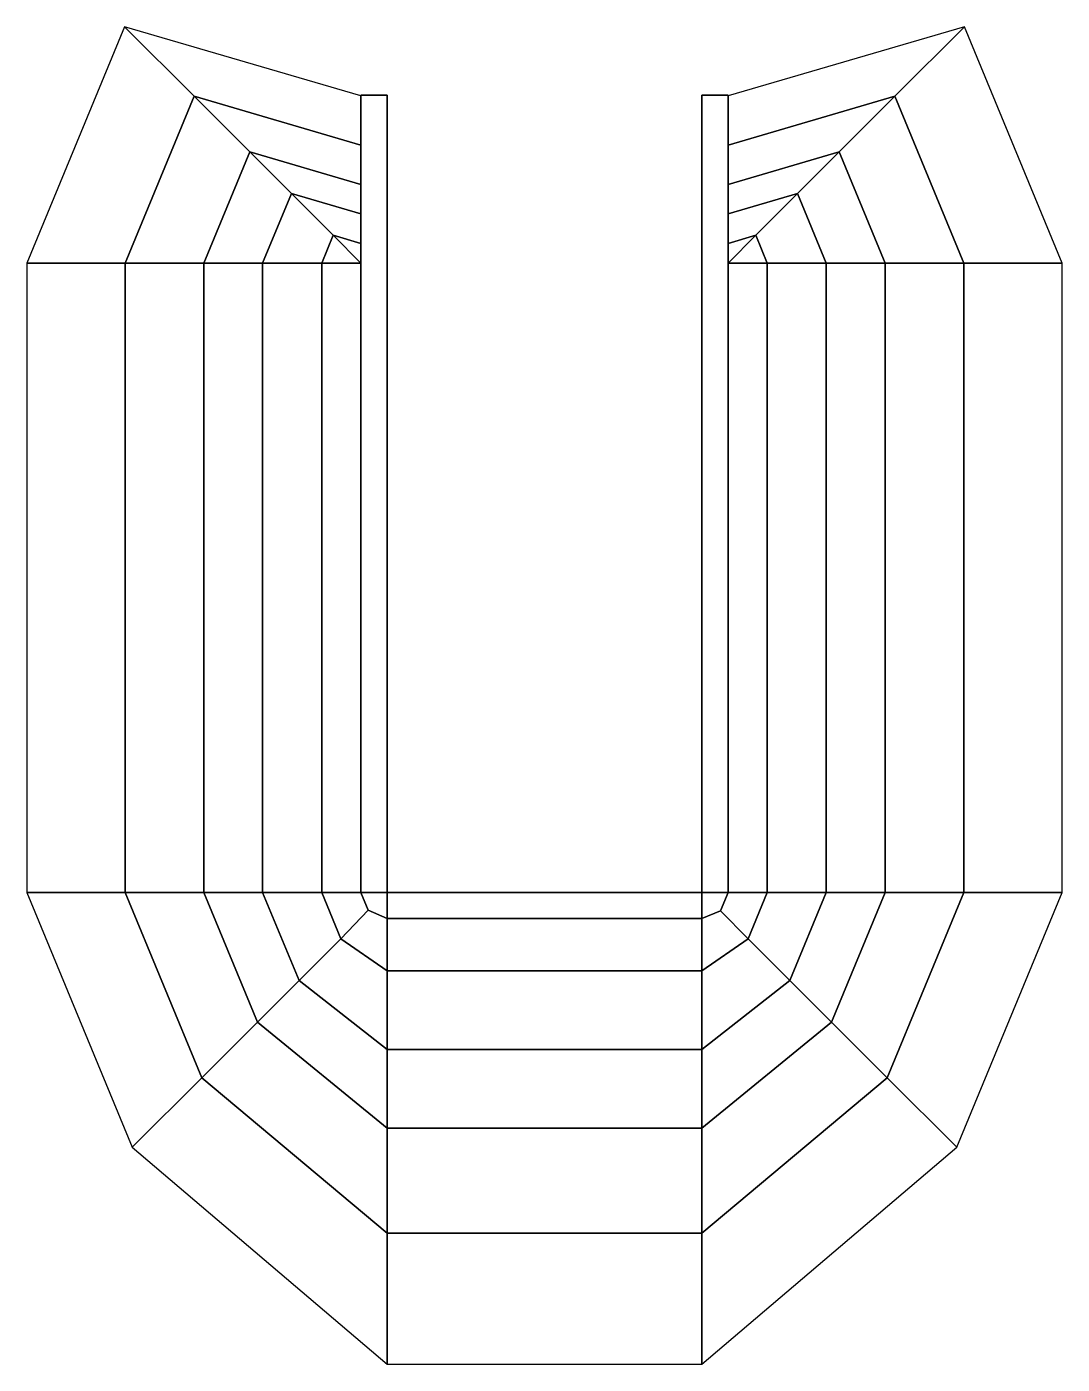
# Model space of a CAD drawing. Extents: x -4.9 to 4.9, y -7.5 to 5.3.
import ezdxf

# ---------------------------------------------------------------- set-up
doc = ezdxf.new("R2010")
doc.units = 0
doc.layers.get('0').update_dxf_attribs({"linetype": 'CONTINUOUS'})

msp = doc.modelspace()

# ---------------------------------------------------------------- linework, layer by layer
for points in [[(-4.938, 3), (-4, 3, 0.73), (-3.341, 4.591, 0.73), (-4.004, 5.254)], [(-4.004, 5.254), (-3.341, 4.591, 0.73), (-1.75, 4.125, 0.72), (-1.75, 4.594)], [(1.75, 4.594), (1.75, 4.125, 0.72), (3.341, 4.591, 0.73), (4.004, 5.254)], [(4.004, 5.254), (3.341, 4.591, 0.73), (4, 3, 0.73), (4.937, 3)], [(-1.5, 4.6, 1.75), (-1.75, 4.6, 1.75), (-1.75, -3, 1.75), (-1.5, -3, 1.75)], [(-1.5, 4.6, 1.75), (-1.5, 4.6), (-1.75, 4.6), (-1.75, 4.6, 1.75)], [(-1.75, 4.6, 1.75), (-1.75, 4.6), (-1.75, 4.594), (-1.75, 4.125, 0.72)], [(-1.75, 4.6, 1.75), (-1.75, 4.125, 0.72), (-1.75, 4.125, 0.72), (-1.75, 3.75, 1.41)], [(-1.75, 4.6, 1.75), (-1.75, 3.75, 1.41), (-1.75, 3.75, 1.41), (-1.75, 3.469, 1.75)], [(-1.5, -3, 1.75), (-1.5, -3), (-1.5, 4.6), (-1.5, 4.6, 1.75)], [(1.5, 4.6, 1.75), (1.5, 4.6), (1.5, -3), (1.5, -3, 1.75)], [(1.75, 4.6, 1.75), (1.5, 4.6, 1.75), (1.5, -3, 1.75), (1.75, -3, 1.75)], [(1.75, 4.6, 1.75), (1.75, 4.6), (1.5, 4.6), (1.5, 4.6, 1.75)], [(1.75, 4.125, 0.72), (1.75, 4.594), (1.75, 4.6), (1.75, 4.6, 1.75)], [(1.75, 3.75, 1.41), (1.75, 4.125, 0.72), (1.75, 4.6, 1.75), (1.75, 3.75, 1.41)], [(1.75, 3.469, 1.75), (1.75, 3.75, 1.41), (1.75, 4.6, 1.75), (1.75, 3.469, 1.75)], [(-4, 3, 0.73), (-3.25, 3, 1.562), (-2.811, 4.061, 1.562), (-3.341, 4.591, 0.73)], [(-3.341, 4.591, 0.73), (-2.811, 4.061, 1.562), (-1.75, 3.75, 1.41), (-1.75, 4.125, 0.72)], [(1.75, 4.125, 0.72), (1.75, 3.75, 1.41), (2.811, 4.061, 1.562), (3.341, 4.591, 0.73)], [(3.341, 4.591, 0.73), (2.811, 4.061, 1.562), (3.25, 3, 1.562), (4, 3, 0.73)], [(-3.25, 3, 1.562), (-2.688, 3, 1.938), (-2.413, 3.663, 1.938), (-2.811, 4.061, 1.562)], [(-2.811, 4.061, 1.562), (-2.413, 3.663, 1.938), (-1.75, 3.469, 1.75), (-1.75, 3.75, 1.41)], [(1.75, 3.75, 1.41), (1.75, 3.469, 1.75), (2.413, 3.663, 1.938), (2.811, 4.061, 1.562)], [(2.811, 4.061, 1.562), (2.413, 3.663, 1.938), (2.687, 3, 1.938), (3.25, 3, 1.563)], [(-2.688, 3, 1.938), (-2.125, 3, 1.938), (-2.015, 3.265, 1.938), (-2.413, 3.663, 1.938)], [(-2.413, 3.663, 1.938), (-2.015, 3.265, 1.938), (-1.75, 3.188, 1.75), (-1.75, 3.469, 1.75)], [(1.75, 3.469, 1.75), (1.75, 3.188, 1.75), (2.015, 3.265, 1.938), (2.413, 3.663, 1.938)], [(2.413, 3.663, 1.938), (2.015, 3.265, 1.938), (2.125, 3, 1.938), (2.687, 3, 1.938)], [(-2.125, 3, 1.938), (-1.75, 3, 1.75), (-1.75, 3, 1.75), (-2.015, 3.265, 1.938)], [(-2.015, 3.265, 1.938), (-1.75, 3, 1.75), (-1.75, 3, 1.75), (-1.75, 3.188, 1.75)], [(2.015, 3.265, 1.938), (1.75, 3, 1.75), (1.75, 3, 1.75), (2.125, 3, 1.938)], [(1.75, 3.188, 1.75), (1.75, 3, 1.75), (1.75, 3, 1.75), (2.015, 3.265, 1.938)], [(-4.938, -3), (-4, -3, 0.73), (-4, 3, 0.73), (-4.938, 3)], [(-4, -3, 0.73), (-3.25, -3, 1.562), (-3.25, 3, 1.562), (-4, 3, 0.73)], [(-3.25, -3, 1.562), (-2.688, -3, 1.938), (-2.688, 3, 1.938), (-3.25, 3, 1.562)], [(-2.688, -3, 1.938), (-2.125, -3, 1.938), (-2.125, 3, 1.938), (-2.688, 3, 1.938)], [(-2.125, -3, 1.938), (-1.75, -3, 1.75), (-1.75, 3, 1.75), (-2.125, 3, 1.938)], [(2.125, 3, 1.938), (1.75, 3, 1.75), (1.75, -3, 1.75), (2.125, -3, 1.938)], [(2.687, 3, 1.938), (2.125, 3, 1.938), (2.125, -3, 1.938), (2.687, -3, 1.938)], [(3.25, 3, 1.562), (2.687, 3, 1.938), (2.687, -3, 1.938), (3.25, -3, 1.562)], [(4, 3, 0.73), (3.25, 3, 1.562), (3.25, -3, 1.562), (4, -3, 0.73)], [(4.937, 3), (4, 3, 0.73), (4, -3, 0.73), (4.937, -3)], [(-3.931, -5.431), (-3.268, -4.768, 0.73), (-4, -3, 0.73), (-4.938, -3)], [(-3.268, -4.768, 0.73), (-2.737, -4.237, 1.562), (-3.25, -3, 1.562), (-4, -3, 0.73)], [(-2.737, -4.237, 1.562), (-2.34, -3.84, 1.938), (-2.688, -3, 1.938), (-3.25, -3, 1.562)], [(-2.34, -3.84, 1.938), (-1.942, -3.442, 1.938), (-2.125, -3, 1.938), (-2.688, -3, 1.938)], [(-1.942, -3.442, 1.938), (-1.68, -3.17, 1.75), (-1.75, -3, 1.75), (-2.125, -3, 1.938)], [(-1.5, -3.25, 1.75), (-1.5, -3, 1.75), (-1.75, -3, 1.75), (-1.68, -3.17, 1.75)], [(1.5, -3, 1.75), (1.5, -3), (-1.5, -3), (-1.5, -3, 1.75)], [(1.5, -3.25, 1.75), (1.5, -3, 1.75), (-1.5, -3, 1.75), (-1.5, -3.25, 1.75)], [(1.677, -3.177, 1.75), (1.75, -3, 1.75), (1.5, -3, 1.75), (1.5, -3.25, 1.75)], [(2.125, -3, 1.938), (1.75, -3, 1.75), (1.677, -3.177, 1.75), (1.942, -3.442, 1.938)], [(2.687, -3, 1.938), (2.125, -3, 1.938), (1.942, -3.442, 1.938), (2.34, -3.84, 1.938)], [(3.25, -3, 1.562), (2.687, -3, 1.938), (2.34, -3.84, 1.938), (2.737, -4.237, 1.562)], [(4, -3, 0.73), (3.25, -3, 1.562), (2.737, -4.237, 1.562), (3.268, -4.768, 0.73)], [(4.937, -3), (4, -3, 0.73), (3.268, -4.768, 0.73), (3.931, -5.431)], [(-1.5, -3.75, 2.25), (-1.5, -3.25, 1.75), (-1.68, -3.17, 1.75), (-1.942, -3.442, 1.938)], [(1.942, -3.442, 1.938), (1.677, -3.177, 1.75), (1.5, -3.25, 1.75), (1.5, -3.75, 2.25)], [(1.5, -3.75, 2.25), (1.5, -3.25, 1.75), (-1.5, -3.25, 1.75), (-1.5, -3.75, 2.25)], [(-1.5, -4.5, 2.25), (-1.5, -3.75, 2.25), (-1.942, -3.442, 1.938), (-2.34, -3.84, 1.938)], [(2.34, -3.84, 1.938), (1.942, -3.442, 1.938), (1.5, -3.75, 2.25), (1.5, -4.5, 2.25)], [(1.5, -4.5, 2.25), (1.5, -3.75, 2.25), (-1.5, -3.75, 2.25), (-1.5, -4.5, 2.25)], [(-1.5, -5.25, 1.75), (-1.5, -4.5, 2.25), (-2.34, -3.84, 1.938), (-2.737, -4.237, 1.562)], [(2.737, -4.237, 1.562), (2.34, -3.84, 1.938), (1.5, -4.5, 2.25), (1.5, -5.25, 1.75)], [(-1.5, -6.25, 0.75), (-1.5, -5.25, 1.75), (-2.737, -4.237, 1.562), (-3.268, -4.768, 0.73)], [(3.268, -4.768, 0.73), (2.737, -4.237, 1.562), (1.5, -5.25, 1.75), (1.5, -6.25, 0.75)], [(1.5, -5.25, 1.75), (1.5, -4.5, 2.25), (-1.5, -4.5, 2.25), (-1.5, -5.25, 1.75)], [(-1.5, -7.5), (-1.5, -6.25, 0.75), (-3.268, -4.768, 0.73), (-3.931, -5.431)], [(3.931, -5.431), (3.268, -4.768, 0.73), (1.5, -6.25, 0.75), (1.5, -7.5)], [(1.5, -6.25, 0.75), (1.5, -5.25, 1.75), (-1.5, -5.25, 1.75), (-1.5, -6.25, 0.75)], [(1.5, -7.5), (1.5, -6.25, 0.75), (-1.5, -6.25, 0.75), (-1.5, -7.5)]]:
    msp.add_3dface(points)

doc.saveas('drawing.dxf')
